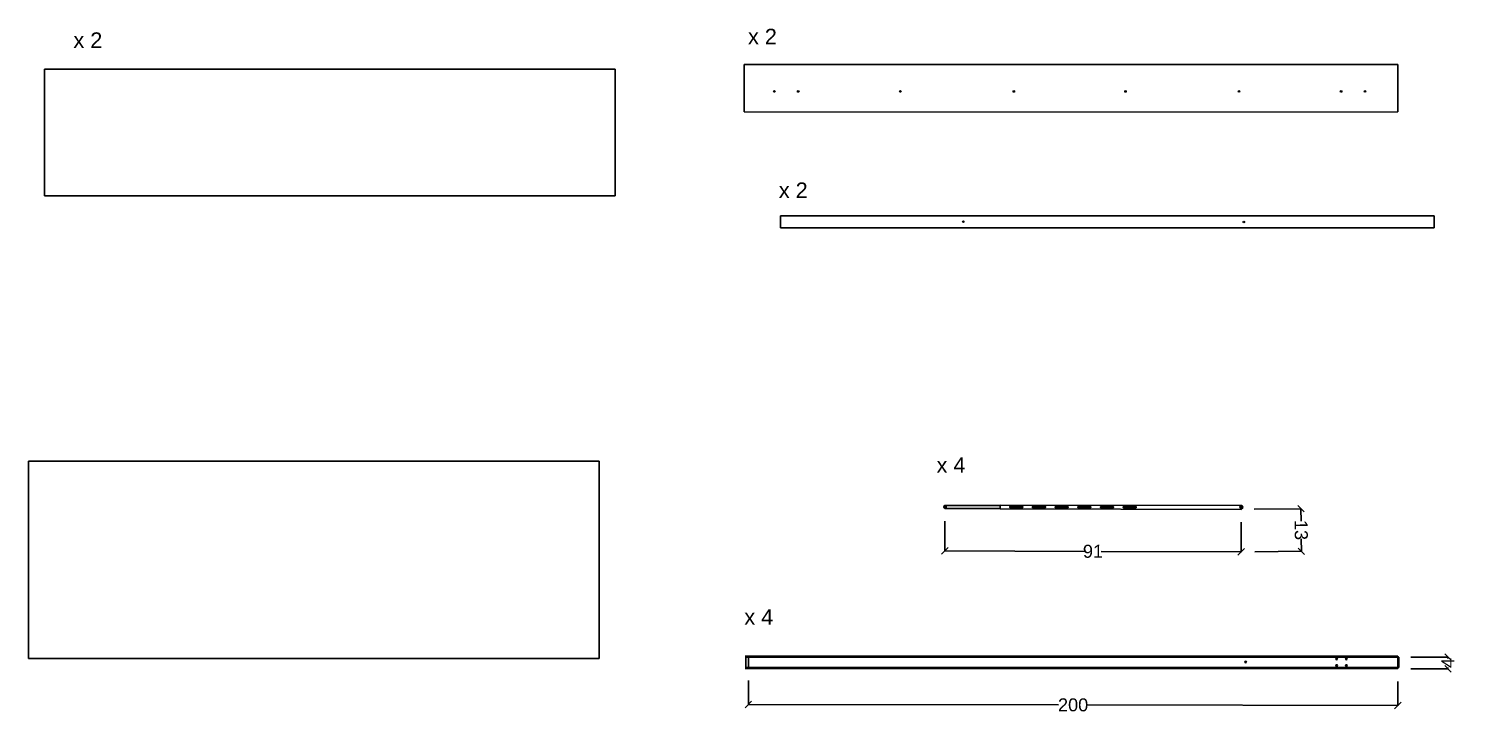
# Model space of a CAD drawing. Header units: millimetres. Extents: x -856571 to -800970, y -283777 to -272896.
# Drawn here: x -823416 to -819012, y -275010 to -272896 of the extents above; entities that cross this region are included whole.
import ezdxf

# ---------------------------------------------------------------- set-up
doc = ezdxf.new("R2010")
doc.units = ezdxf.units.MM
doc.layers.get('DEFPOINTS').update_dxf_attribs({"color": 210})
doc.layers.add('A-DETL-MCUT1', color=7, linetype='Continuous', lineweight=18)
doc.layers.add('A-ELEV-MBE', color=8, linetype='Continuous', lineweight=18)
doc.styles.add('ARIAL', font='arial.ttf')
doc.dimstyles.get("Standard").update_dxf_attribs({"dimtxt": 40, "dimasz": 20, "dimexe": 0.8, "dimexo": 40, "dimgap": 0.09, "dimtad": 0, "dimdec": 0, "dimlfac": 0.1, "dimzin": 0, "dimdsep": 46, "dimtxsty": 'ARIAL', "dimblk": 'OBLIQUE', "dimcen": 0.09, "dimadec": 0, "dimazin": 0, "dimtfac": 1, "dimtdec": 0, "dimtofl": 0, "dimtmove": 0, "dimatfit": 3, "dimfxl": 1, "dimtolj": 1, "dimtzin": 0, "dimarcsym": 0})

# ---------------------------------------------------------------- blocks, each defined once
blk = doc.blocks.new('_Oblique')
at = {"color": 0, "linetype": 'ByBlock', "lineweight": -2}
blk.add_line((-0.5, -0.5), (0.5, 0.5), dxfattribs=at)
blk = doc.blocks.new('*D74')
at = {"color": 0, "lineweight": -2, "transparency": 16777216}
for p, q in [((-820590.1, -274417.1), (-820590.4, -274509.1)), ((-819675.9, -274420.2), (-819676.2, -274512.2)), ((-820590.4, -274508.3), (-820158.2, -274509.8)), ((-819676.2, -274511.4), (-820108.4, -274510))]:
    blk.add_line(p, q, dxfattribs=at)
at = {"layer": 'DEFPOINTS', "color": 0, "transparency": 16777216}
for p in [(-820589.9, -274377.1), (-819675.8, -274380.2), (-819676.2, -274511.4)]:
    blk.add_point(p, dxfattribs=at)
at = {"color": 0, "lineweight": -2, "transparency": 16777216, "xscale": 20, "yscale": 20, "zscale": 20}
for p, rotation in [((-820590.4, -274508.3), 179.8069855564007), ((-819676.2, -274511.4), 359.8069855564007)]:
    blk.add_blockref('_Oblique', p, dxfattribs=dict(at, rotation=rotation))
at = {"color": 0, "lineweight": 5, "transparency": 16777216, "insert": (-820133.3, -274509.9), "char_height": 40, "attachment_point": 5, "rotation": 359.807, "style": 'ARIAL'}
blk.add_mtext('\\A1;91', dxfattribs=at)
blk = doc.blocks.new('*D75')
at = {"color": 0, "lineweight": -2, "transparency": 16777216}
for p, q in [((-821196, -274908.1), (-821196.2, -274983.3)), ((-819192.9, -274911.2), (-819193, -274986.4)), ((-821196.2, -274982.5), (-820239.2, -274984)), ((-819193, -274985.6), (-820150, -274984.1))]:
    blk.add_line(p, q, dxfattribs=at)
at = {"layer": 'DEFPOINTS', "color": 0, "transparency": 16777216}
for p in [(-821196, -274868.1, 412.9), (-819192.9, -274871.2, 412.9), (-819193, -274985.6)]:
    blk.add_point(p, dxfattribs=at)
at = {"color": 0, "lineweight": -2, "transparency": 16777216, "xscale": 20, "yscale": 20, "zscale": 20}
for p, rotation in [((-821196.2, -274982.5), 179.9122249553867), ((-819193, -274985.6), 359.9122249553867)]:
    blk.add_blockref('_Oblique', p, dxfattribs=dict(at, rotation=rotation))
at = {"color": 0, "lineweight": 5, "transparency": 16777216, "insert": (-820194.6, -274984), "char_height": 40, "attachment_point": 5, "rotation": 359.9122, "style": 'ARIAL'}
blk.add_mtext('\\A1;200', dxfattribs=at)
blk = doc.blocks.new('*D76')
at = {"color": 0, "lineweight": -2, "transparency": 16777216}
for p, q in [((-819635.8, -274379.8), (-819491.1, -274378.3)), ((-819491.9, -274378.3), (-819491.5, -274417)), ((-819490.6, -274509.5), (-819491, -274470.8)), ((-819634.4, -274511), (-819489.8, -274509.5))]:
    blk.add_line(p, q, dxfattribs=at)
at = {"layer": 'DEFPOINTS', "color": 0, "transparency": 16777216}
for p in [(-819675.8, -274380.2), (-819491.9, -274378.3), (-819674.4, -274511.4)]:
    blk.add_point(p, dxfattribs=at)
at = {"color": 0, "lineweight": -2, "transparency": 16777216, "xscale": 20, "yscale": 20, "zscale": 20}
for p, rotation in [((-819491.9, -274378.3), 90.59276546321342), ((-819490.6, -274509.5), 270.5927654632134)]:
    blk.add_blockref('_Oblique', p, dxfattribs=dict(at, rotation=rotation))
at = {"color": 0, "lineweight": 5, "transparency": 16777216, "insert": (-819491.3, -274443.9), "char_height": 40, "attachment_point": 5, "rotation": 270.5928, "style": 'ARIAL'}
blk.add_mtext('\\A1;13', dxfattribs=at)
blk = doc.blocks.new('*D77')
at = {"color": 0, "lineweight": -2, "transparency": 16777216}
for p, q in [((-819152.9, -274836.2), (-819037.8, -274836.2)), ((-819038.6, -274836.2), (-819038.6, -274840.3)), ((-819152.9, -274872.4), (-819037.8, -274872.4)), ((-819038.6, -274872.4), (-819038.6, -274868.2))]:
    blk.add_line(p, q, dxfattribs=at)
at = {"layer": 'DEFPOINTS', "color": 0, "transparency": 16777216}
for p in [(-819192.9, -274836.2, 412.9), (-819038.6, -274836.2), (-819192.9, -274872.4)]:
    blk.add_point(p, dxfattribs=at)
at = {"color": 0, "lineweight": -2, "transparency": 16777216, "xscale": 20, "yscale": 20, "zscale": 20}
for p, rotation in [((-819038.6, -274836.2), 90), ((-819038.6, -274872.4), 270)]:
    blk.add_blockref('_Oblique', p, dxfattribs=dict(at, rotation=rotation))
at = {"color": 0, "lineweight": 5, "transparency": 16777216, "insert": (-819038.6, -274854.3), "char_height": 40, "attachment_point": 5, "rotation": 90, "style": 'ARIAL'}
blk.add_mtext('\\A1;4', dxfattribs=at)

msp = doc.modelspace()

# ---------------------------------------------------------------- linework, layer by layer
for p, q in [((-823367, -273021.5), (-821607, -273021.5)), ((-823367, -273411.8), (-823367, -273021.5)), ((-821607, -273411.8), (-821607, -273021.5)), ((-819192.9, -273006.4), (-821209, -273006.4)), ((-821209, -273152.4), (-821209, -273006.4)), ((-819192.9, -273152.4), (-819192.9, -273006.4)), ((-823367, -273411.8), (-821607, -273411.8)), ((-821097.1, -273473.6), (-819081, -273473.6)), ((-821097.1, -273510.5), (-821097.1, -273473.6)), ((-821097.1, -273510.5), (-819081, -273510.5)), ((-819081, -273510.5), (-819081, -273473.6)), ((-823416.1, -274231.1), (-821656.1, -274231.1)), ((-823416.1, -274231.1), (-823416.1, -274840.8)), ((-821656.1, -274231.1), (-821656.1, -274840.8)), ((-820589.9, -274368.1), (-820420, -274368.4)), ((-820589.9, -274377.1), (-820420, -274377.4)), ((-820420, -274366.9), (-819674.6, -274368.2)), ((-820420, -274378.9), (-820420, -274366.9)), ((-820420, -274378.9), (-819675.8, -274380.2)), ((-819192.9, -274833.2, 412.9), (-821206.5, -274833.2, 412.9)), ((-819190.4, -274836.2, 412.9), (-821206.5, -274836.2, 412.9)), ((-821204, -274836.1, 412.9), (-821204, -274868.1, 412.9)), ((-821196, -274836.1, 412.9), (-821196, -274868.1, 412.9)), ((-819192.9, -274836.2, 412.9), (-819192.9, -274833.2, 412.9)), ((-819192.9, -274836.2, 412.9), (-819192.9, -274868.2, 412.9)), ((-819190.4, -274836.2, 412.9), (-819190.4, -274868.2, 412.9)), ((-823416.1, -274840.8), (-821656.1, -274840.8)), ((-819190.4, -274868.2, 412.9), (-821206.5, -274868.2, 412.9)), ((-819192.9, -274871.2, 412.9), (-821206.5, -274871.2, 412.9)), ((-819192.9, -274868.2, 412.9), (-819192.9, -274871.2, 412.9))]:
    msp.add_line(p, q)
for points in [[(-820388, -274370.4), (-820352, -274370.5, -0.414214), (-820350, -274372.5), (-820350, -274373.5, -0.414214), (-820352, -274375.5), (-820388, -274375.4, -0.414214), (-820390, -274373.4), (-820390, -274372.4, -0.414214)], [(-820318, -274370.6), (-820282, -274370.6, -0.414214), (-820280, -274372.6), (-820280, -274373.6, -0.414214), (-820282, -274375.6), (-820318, -274375.6, -0.414214), (-820320, -274373.6), (-820320, -274372.6, -0.414214)], [(-820248, -274370.7), (-820212, -274370.7, -0.414214), (-820210, -274372.7), (-820210, -274373.7, -0.414214), (-820212, -274375.7), (-820248, -274375.7, -0.414214), (-820250, -274373.7), (-820250, -274372.7, -0.414214)], [(-820178, -274370.8), (-820142, -274370.9, -0.414214), (-820140, -274372.9), (-820140, -274373.9, -0.414214), (-820142, -274375.9), (-820178, -274375.8, -0.414214), (-820180, -274373.8), (-820180, -274372.8, -0.414214)], [(-820108, -274370.9), (-820072, -274371, -0.414214), (-820070, -274373), (-820070, -274374, -0.414214), (-820072, -274376), (-820108, -274375.9, -0.414214), (-820110, -274373.9), (-820110, -274372.9, -0.414214)], [(-820038, -274371), (-820002, -274371.1, -0.414214), (-820000, -274373.1), (-820000, -274374.1, -0.414214), (-820002, -274376.1), (-820038, -274376, -0.414214), (-820040, -274374), (-820040, -274373, -0.414214)]]:
    msp.add_lwpolyline(points, format="xyb", close=True)
for centre in [(-820588.3, -274372.5, 412.9), (-819678.1, -274373.6), (-819662.4, -274851.6), (-819381.7, -274842.4), (-819381.7, -274862.3), (-819351.7, -274842.4), (-819351.7, -274862.3)]:
    msp.add_circle(centre, 2.5)
for centre, radius, start, end in [((-820588.8, -274372.6), 4.64, 103.8426, 255.959), ((-819678.5, -274373.9), 6.87, 292.9832, 55.7624)]:
    msp.add_arc(centre, radius, start, end)
at = {"layer": 'A-DETL-MCUT1'}
msp.add_line((-821209, -273152.4), (-819192.9, -273152.4), dxfattribs=at)
for centre in [(-821115.9, -273089.9), (-821042.4, -273089.9), (-820727.4, -273089.9), (-820377.4, -273089.9), (-820033, -273089.9), (-819683, -273089.9), (-819368, -273089.9), (-819294.5, -273089.9)]:
    msp.add_circle(centre, 2.5, dxfattribs=at)
at = {"layer": 'A-ELEV-MBE'}
for centre in [(-820533, -273492.1), (-819668.1, -273492.7)]:
    msp.add_circle(centre, 2.5, dxfattribs=at)

# ---------------------------------------------------------------- texts
at = {"char_height": 47.8, "attachment_point": 1}
for s, insert in [('{\\fArial|b0|i0|c0|p34;x 2}', (-821197.3, -272896.3)), ('{\\fArial|b0|i0|c0|p34;x 2}', (-823277.7, -272907.5)), ('{\\fArial|b0|i0|c0|p34;x 2}', (-821102.2, -273370.9)), ('{\\fArial|b0|i0|c0|p34;x 4}', (-820615.7, -274219.5, 206.4)), ('{\\fArial|b0|i0|c0|p34;x 4}', (-821208.5, -274688.4, 206.4))]:
    msp.add_mtext_dynamic_manual_height_columns(s, width=1012.315, gutter_width=12.5, heights=[0], dxfattribs=dict(at, insert=insert))

# ---------------------------------------------------------------- dimensions: what is measured, and where the dimension line sits
at = {"lineweight": 5}
for p1, p2, distance, picture, middle in [((-820589.9, -274377.1), (-819675.8, -274380.2), -131.2, '*D74', (-820133.3, -274509.9)), ((-819674.4, -274511.4), (-819675.8, -274380.2), -183.9, '*D76', (-819491.3, -274443.9)), ((-821196, -274868.1, 412.9), (-819192.9, -274871.2, 412.9), -114.4, '*D75', (-820194.6, -274984))]:
    dim = msp.add_aligned_dim(p1=p1, p2=p2, distance=distance, dimstyle='Standard', dxfattribs=at)
    dim.commit()
    dim.dimension.update_dxf_attribs({"geometry": picture, "text_midpoint": middle})
dim = msp.add_linear_dim(base=(-819038.6, -274836.2), p1=(-819192.9, -274872.4), p2=(-819192.9, -274836.2, 412.9), angle=90, dimstyle='Standard', dxfattribs=at)
dim.commit()
dim.dimension.update_dxf_attribs({"geometry": '*D77', "text_midpoint": (-819038.6, -274854.3)})

doc.saveas('drawing.dxf')
